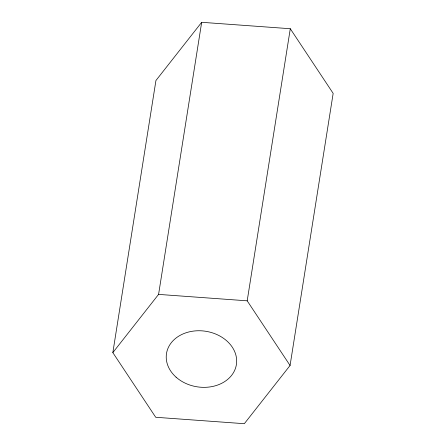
<?xml version="1.0" encoding="UTF-8"?>
<svg xmlns="http://www.w3.org/2000/svg" width="446" height="446" viewBox="0 0 446 446"><rect width="100%" height="100%" fill="white"/><g stroke="black" fill="none" stroke-linecap="round" stroke-linejoin="round"><path stroke-width="0.67" d="M112.838 352.624L155.933 80.525L201.676 22.3L290.29 28.728L333.162 93.376L290.067 365.475L244.324 423.7L155.71 417.272L112.838 352.624L158.581 294.393L201.676 22.3M290.067 365.475L247.195 300.821L290.29 28.728M158.581 294.393L247.195 300.821M176.086 377.177A35.379 28.104 9 0 0 235.293 368.809A35.379 28.104 9 0 0 192.973 331.155A35.379 28.104 9 0 0 176.086 377.177"/></g></svg>
